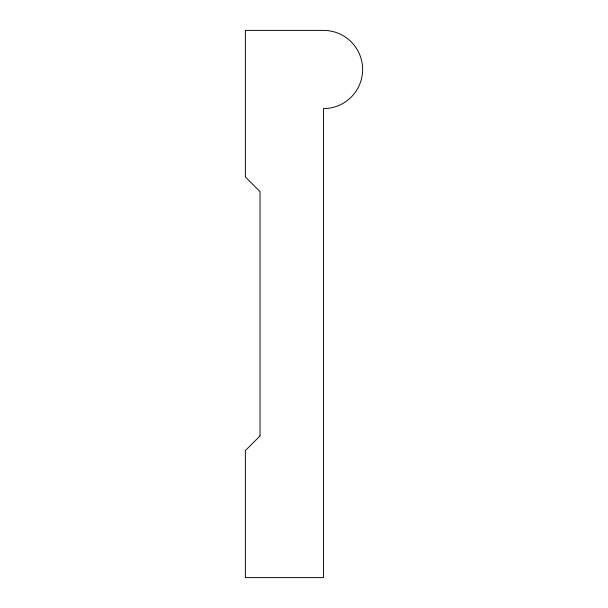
<?xml version="1.0" encoding="UTF-8"?>
<svg xmlns="http://www.w3.org/2000/svg" width="608" height="608" viewBox="0 0 608 608"><rect width="100%" height="100%" fill="white"/><g stroke="black" fill="none" stroke-linecap="round" stroke-linejoin="round"><path stroke-width="0.91" d="M260.026 435.913L245.374 450.574L245.374 577.6L323.54 577.6L323.54 108.574A39.087 39.087 0 0 0 362.626 69.487A39.087 39.087 0 0 0 323.54 30.4L245.374 30.4L245.374 176.974L260.026 191.626L260.026 435.913"/></g></svg>
